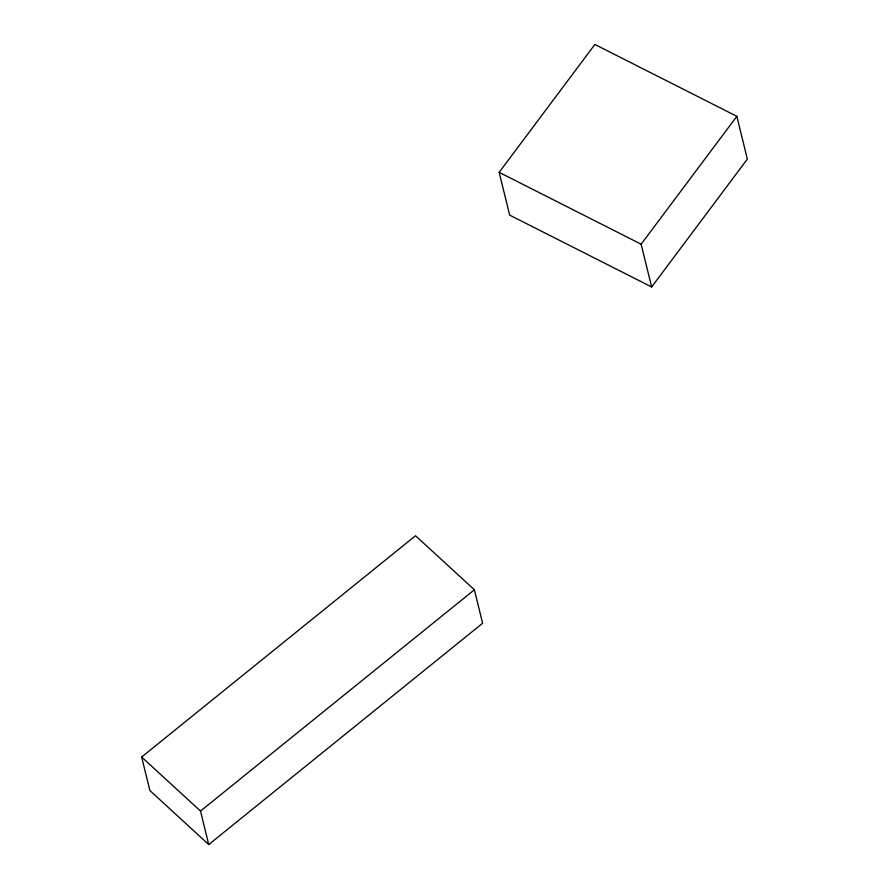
<?xml version="1.0" encoding="UTF-8"?>
<svg xmlns="http://www.w3.org/2000/svg" width="889" height="889" viewBox="0 0 889 889"><rect width="100%" height="100%" fill="white"/><g stroke="black" fill="none" stroke-linecap="round" stroke-linejoin="round"><path stroke-width="1.33" d="M499.162 172.344L594.874 44.45L736.848 116.315L747.349 159.087L651.648 286.98L509.675 215.116L499.162 172.344L641.136 244.208L651.648 286.98M641.136 244.208L736.848 116.315M141.651 757.039L415.519 535.745L474.382 589.785L482.605 623.267L208.737 844.55L149.874 790.51L141.651 757.039L200.514 811.068L208.737 844.55M200.514 811.068L474.382 589.785"/></g></svg>
